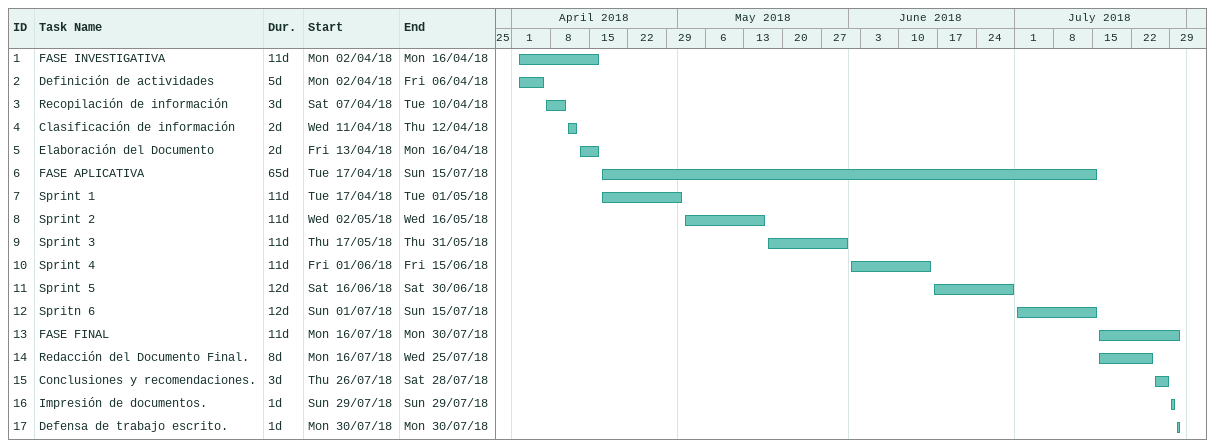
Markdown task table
| ID | Task | Duration | Start | Finish |
|---|---|---|---|---|
| 1 | FASE INVESTIGATIVA | 11d | 2018-04-02 | 2018-04-16 |
| 2 | Definición de actividades | 5d | 2018-04-02 | 2018-04-06 |
| 3 | Recopilación de información | 3d | 2018-04-07 | 2018-04-10 |
| 4 | Clasificación de información | 2d | 2018-04-11 | 2018-04-12 |
| 5 | Elaboración del Documento | 2d | 2018-04-13 | 2018-04-16 |
| 6 | FASE APLICATIVA | 65d | 2018-04-17 | 2018-07-15 |
| 7 | Sprint 1 | 11d | 2018-04-17 | 2018-05-01 |
| 8 | Sprint 2 | 11d | 2018-05-02 | 2018-05-16 |
| 9 | Sprint 3 | 11d | 2018-05-17 | 2018-05-31 |
| 10 | Sprint 4 | 11d | 2018-06-01 | 2018-06-15 |
| 11 | Sprint 5 | 12d | 2018-06-16 | 2018-06-30 |
| 12 | Spritn 6 | 12d | 2018-07-01 | 2018-07-15 |
| 13 | FASE FINAL | 11d | 2018-07-16 | 2018-07-30 |
| 14 | Redacción del Documento Final. | 8d | 2018-07-16 | 2018-07-25 |
| 15 | Conclusiones y recomendaciones. | 3d | 2018-07-26 | 2018-07-28 |
| 16 | Impresión de documentos. | 1d | 2018-07-29 | 2018-07-29 |
| 17 | Defensa de trabajo escrito. | 1d | 2018-07-30 | 2018-07-30 |
